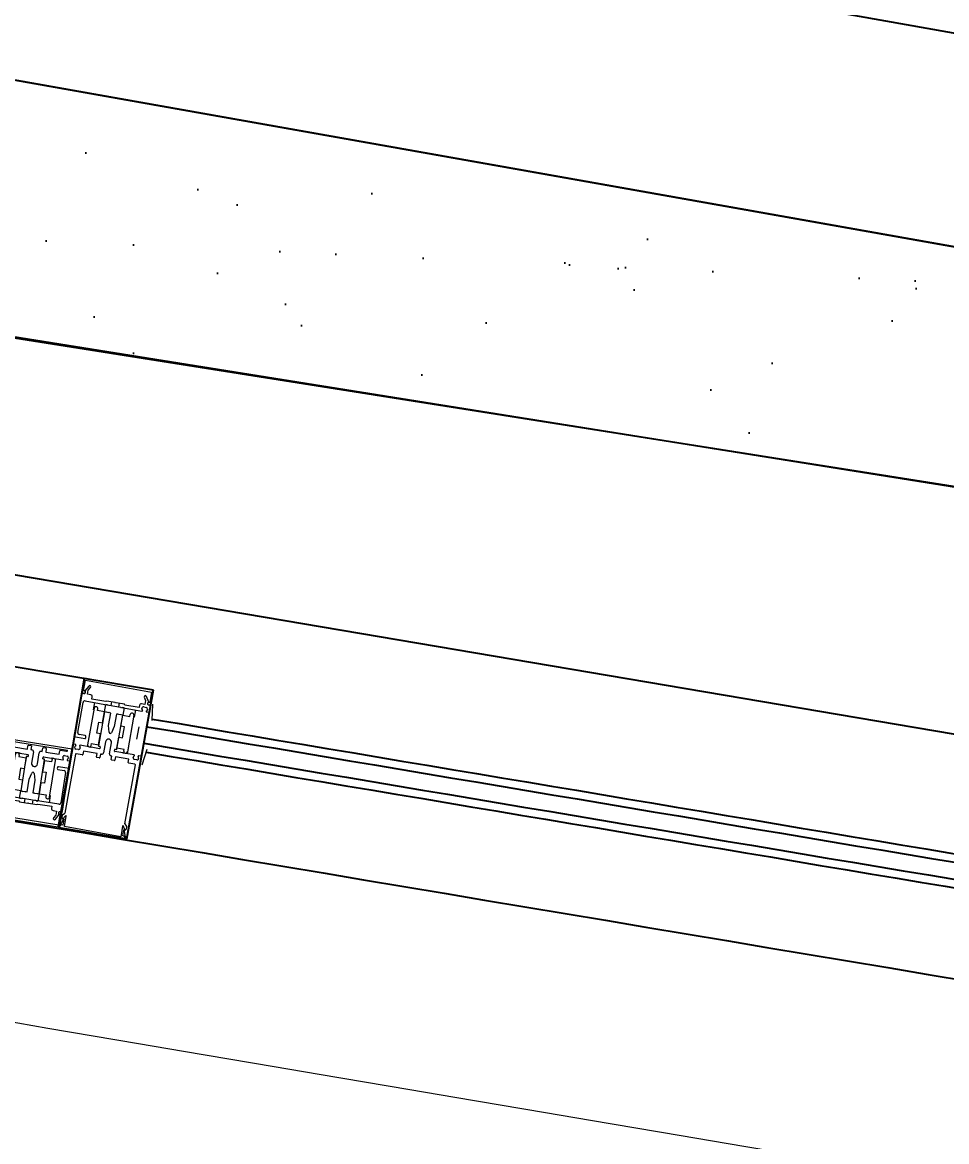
# Model space of a CAD drawing. Extents: x -678889171 to 586587, y -792238163 to 335485.
# Drawn here: x 41751 to 42411, y 24845 to 25643 of the extents above; entities that cross this region are included whole.
import ezdxf
from ezdxf import colors
from ezdxf.entities.mleader import LeaderData, LeaderLine
from ezdxf.math import Vec2, Vec3
from ezdxf.xclip import XClip

# ---------------------------------------------------------------- set-up
doc = ezdxf.new("R2010")
doc.units = 0
doc.header["$MEASUREMENT"] = 0
doc.header["$XCLIPFRAME"] = 2
doc.set_wipeout_variables(frame=1)
doc.layers.get('0').update_dxf_attribs({"color": 8})
for name, color, linetype in [('9TH-FURN$0$XR-A-TYP-8-9-10$0$I-CLNG', 252, 'Continuous'), ('9TH-FURN$0$XR-A-TYP-8-9-10$0$I-FURN-CHAR', 252, 'Continuous'), ('9TH-FURN$0$XR-A-TYP-8-9-10$0$I-FURN-FLOR', 252, 'Continuous'), ('9TH-FURN$0$XR-A-TYP-8-9-10$0$I-FURN-PATT', 252, 'Continuous'), ('9TH-FURN$0$XR-A-TYP-8-9-10$0$I-WIPEOUT', 252, 'Continuous'), ('E-TEXT', 3, 'Continuous'), ('XR-A-9TH-FLOOR$0$A-SITE-PATT', 252, 'Continuous'), ('XR-A-TYP 00(OUTER)$0$A-GLAZ', 252, 'Continuous'), ('XR-A-TYP 00(OUTER)$0$A-SITE-PATT', 252, 'Continuous'), ('XR-A-TYP-4TH TO 10TH (OUTER)$0$A-DIM-IN', 252, 'Continuous')]:
    doc.layers.add(name, color=color, linetype=linetype)
doc.layers.add('XR-A-TYP 00(OUTER)$0$Main entrance$0$A-ELEV-GLAZ', color=252, linetype='Continuous', lineweight=20)
doc.layers.add('XR-A-TYP 01(OUTER)$0$xref units$0$A-ELEV-P1', color=252, linetype='Continuous', lineweight=9)
doc.styles.get("Standard").update_dxf_attribs({"font": 'arial.ttf'})

# ---------------------------------------------------------------- blocks, each defined once
blk = doc.blocks.new('9TH-FURN$0$XR-A-TYP-8-9-10$0$A$C15021E1F')
blk.add_wipeout([(3049.9999999999654, -829.8226470546633), (3049.9999999999927, -836.7715206974208), (3054.337909132195, -845.8373228140626), (3063.4854958250125, -850.0000000000236), (3286.196969721732, -850.0000000000255), (3295.8334996325448, -846.1566994895584), (3299.999999999989, -836.6554394560826), (3299.999999999989, -21.24705348592397), (3293.568744011036, -6.43125598901679), (3279.624184998316, 0), (-5.4569682106375694e-12, 0), (-1.0913936421275139e-11, -1979.6241849982744), (6.4312559890040575, -1993.5687440109941), (21.247053485916695, -2000), (836.6554394560699, -2000), (846.1566994895802, -1995.833499632512), (850.0000000000182, -1986.1969697216791), (850.0000000000273, -850.1972892304293), (984.7024581878868, -870.246148336686), (1120.4882698239908, -880.6827355010246), (1256.6723861195223, -881.4543974210865), (1392.5677488111833, -872.5572410092554), (1527.4887564175187, -854.0361530335103), (1548.8751370681803, -850.1972892304238), (1662.0587865073176, -867.3189919767574), (1797.7191738494876, -879.3088804872004), (1933.8789203679353, -882.1411142967936), (2069.920548254233, -875.8028493633592), (2205.227115362186, -860.3228294091932), (2266.7901335602037, -850.1972892304238), (2339.7367208773685, -861.5120653460435), (2475.159571056696, -875.9794675173925), (2611.215912862075, -882.0889626535336), (2642.4111956306388, -882.3088491200888), (2747.3904116686554, -879.8174100883043), (2883.167285313515, -869.1734136815157), (3018.032257701083, -850.1972892304238), (3035.387179292089, -845.6314045107447)]).dxf.layer = '9TH-FURN$0$XR-A-TYP-8-9-10$0$I-WIPEOUT'
blk.add_line((0, -849.9999999999127), (-1.455191522836685e-11, -1979.624184998274))
for points in [[(-1.455191522836685e-11, -1979.624184998274), (0, 0)], [(149.9999999999854, -849.9999999999127), (149.9999999999709, -1849.999999999969), (499.9999999999927, -1849.999999999969)]]:
    blk.add_lwpolyline(points)
blk = doc.blocks.new('XR-A-TYP 00(OUTER)$0$conc w')
at = {"layer": 'XR-A-TYP 00(OUTER)$0$Main entrance$0$A-ELEV-GLAZ'}
for p, q in [((83869.5981188296, 6992.485094412375), (83819.59758036448, 6992.485094412259)), ((83819.59758036448, 6992.485094412259), (83819.59758036447, 6983.086993370758)), ((83819.59758126085, 6992.479906872584), (83819.59758126084, 6983.081805831142)), ((83869.5981188296, 6983.086993370816), (83869.5981188296, 6992.485094412375)), ((83820.65592507632, 6983.510331255588), (83820.65592507637, 6991.215080757916)), ((83820.65592507637, 6991.215080757916), (83868.5397741178, 6991.215080757946)), ((83821.29093190342, 6983.510331255529), (83820.65592507632, 6983.510331255588)), ((83823.64979119797, 6987.532041160681), (83821.41793326887, 6983.666349832114)), ((83823.83095921198, 6984.459130287578), (83825.11627664822, 6986.685365391168)), ((83823.83095921198, 6981.605310774146), (83823.83095921198, 6984.459130287578)), ((83864.07942254574, 6986.685365391226), (83865.36473998213, 6984.459130287636)), ((83865.36473998213, 6984.459130287636), (83865.36473998213, 6981.605310774146)), ((83867.7777659252, 6983.666349832201), (83865.54590799611, 6987.532041160739)), ((83868.53977411776, 6983.510331255588), (83867.90476729059, 6983.510331255646)), ((83868.5397741178, 6991.215080757946), (83868.53977411776, 6983.510331255588)), ((83819.59758036447, 6980.970303947077), (83819.59758036447, 6977.033261618868)), ((83819.59811820231, 6980.970303947077), (83819.59811820237, 6950.151305937354)), ((83821.07926296112, 6981.605310774175), (83820.23258719167, 6981.605310774117)), ((83821.07980079897, 6981.605310774146), (83820.23312502951, 6981.605310774088)), ((83820.86759401871, 6981.81697971659), (83821.29093190347, 6981.816979716532)), ((83822.9848212804, 6976.609923734184), (83839.83529884189, 6976.609923734155)), ((83826.24398515509, 6981.605310774117), (83823.83095921198, 6981.605310774146)), ((83827.51399880931, 6978.726613157894), (83827.51399880926, 6980.335297120037)), ((83837.7186094181, 6978.726613157836), (83827.51399880931, 6978.726613157894)), ((83829.74952713474, 6976.604736194568), (83829.74952713476, 6971.313012635161)), ((83838.24778177403, 6979.255785513844), (83837.7186094181, 6978.726613157836)), ((83837.97261214894, 6971.318200174806), (83837.97261214894, 6976.609923734126)), ((83839.29554303878, 6976.609923734155), (83837.97261214894, 6976.609923734126)), ((83844.28034663168, 6979.255785513902), (83838.24778177403, 6979.255785513844)), ((83839.83529884189, 6976.609923734155), (83840.15280225535, 6976.292420320562)), ((83840.15280225535, 6976.292420320562), (83840.47030566895, 6976.609923734155)), ((83840.47030566895, 6976.609923734155), (83848.72539442156, 6976.609923734155)), ((83841.78265311164, 6976.609923734213), (83841.78265311162, 6979.255785513873)), ((83844.5978500452, 6978.938282100338), (83844.28034663168, 6979.255785513902)), ((83844.91535345875, 6979.255785513873), (83844.5978500452, 6978.938282100338)), ((83850.94791831647, 6979.255785513844), (83844.91535345875, 6979.255785513873)), ((83847.41304697879, 6976.609923734155), (83847.41304697876, 6979.255785513873)), ((83848.72539442156, 6976.609923734155), (83849.04289783501, 6976.292420320533)), ((83849.04289783501, 6976.292420320533), (83849.36040124873, 6976.609923734184)), ((83849.36040124873, 6976.609923734184), (83864.13706011634, 6976.609923734184)), ((83851.22308794157, 6976.609923734155), (83849.90015705167, 6976.609923734155)), ((83851.4770906724, 6978.726613157894), (83850.94791831647, 6979.255785513844)), ((83851.22308794157, 6976.609923734155), (83851.22308794159, 6971.318200174777)), ((83861.68170038475, 6978.726613157865), (83851.4770906724, 6978.726613157894)), ((83859.44617205946, 6976.604736194626), (83859.44617205947, 6971.313012635219)), ((83861.6817003847, 6980.335297120037), (83861.68170038475, 6978.726613157865)), ((83865.36473998213, 6981.605310774146), (83862.95171403914, 6981.605310774175)), ((83863.79838980852, 6978.504183183744), (83863.79838980855, 6978.726613157865)), ((83864.85673452048, 6979.784957869764), (83866.71942121332, 6979.784957869822)), ((83867.43909561746, 6976.609923734184), (83869.17478094486, 6976.609923734126)), ((83867.7777659252, 6978.726613157865), (83867.77776592517, 6978.504183183832)), ((83867.90476729063, 6981.816979716648), (83868.32810517533, 6981.816979716619)), ((83868.96311200252, 6981.605310774205), (83868.11643623299, 6981.605310774117)), ((83869.5981188296, 6977.033261618984), (83869.5981188296, 6980.970303947135)), ((83872.49631236485, 6971.31301263519), (83870.8762949475, 6982.743135523488)), ((83821.71480762615, 6953.538009015349), (83821.7148076261, 6975.339910079871)), ((83830.18102748322, 6972.641131064738), (83830.18102748325, 6946.182513267879)), ((83832.82688926285, 6971.318200174777), (83832.82688926281, 6972.641131064709)), ((83837.97261214894, 6971.318200174806), (83832.82688926285, 6971.318200174777)), ((83838.81928791845, 6971.318200174806), (83837.97261214894, 6971.318200174806)), ((83837.97261214894, 6971.318200174806), (83837.97261214897, 6946.679935282446)), ((83839.2955430388, 6971.318200174777), (83837.97261214894, 6971.318200174806)), ((83837.97261214892, 6963.38061483574), (83837.97261214894, 6971.318200174806)), ((83839.136791332, 6971.635703588341), (83838.81928791845, 6971.318200174806)), ((83839.45429474434, 6971.318200174836), (83839.136791332, 6971.635703588341)), ((83840.99947802369, 6971.318200174836), (83839.45429474434, 6971.318200174836)), ((83841.31698143846, 6971.63570358837), (83840.99947802369, 6971.318200174836)), ((83841.63448485202, 6971.318200174806), (83841.31698143846, 6971.63570358837)), ((83842.48116062155, 6971.318200174836), (83841.63448485202, 6971.318200174806)), ((83842.48116062154, 6962.216435652663), (83842.48116062155, 6971.318200174836)), ((83847.56121523849, 6971.318200174806), (83846.71453946891, 6971.318200174777)), ((83846.71453946891, 6971.318200174777), (83846.7145394689, 6962.216435652692)), ((83847.87871865198, 6971.63570358837), (83847.56121523849, 6971.318200174806)), ((83848.19622206694, 6971.318200174806), (83847.87871865198, 6971.63570358837)), ((83849.74140534611, 6971.318200174748), (83848.19622206694, 6971.318200174806)), ((83850.05890875848, 6971.635703588399), (83849.74140534611, 6971.318200174748)), ((83851.22308794159, 6971.318200174777), (83849.90015705167, 6971.318200174777)), ((83850.37641217206, 6971.318200174836), (83850.05890875848, 6971.635703588399)), ((83851.22308794159, 6971.318200174777), (83850.37641217206, 6971.318200174836)), ((83851.22308794159, 6971.318200174777), (83856.36880993129, 6971.318200174806)), ((83851.22308794156, 6963.38061483574), (83851.22308794159, 6971.318200174777)), ((83851.22308794162, 6946.679935282416), (83851.22308794159, 6971.318200174777)), ((83856.36880993129, 6971.318200174806), (83856.36880993129, 6972.641131064738)), ((83859.01467171087, 6972.641131064767), (83859.01467171086, 6946.182513267908)), ((83835.32675036925, 6955.44302949679), (83835.32675036922, 6963.380614835769)), ((83835.32675036922, 6963.380614835769), (83837.97261214892, 6963.38061483574)), ((83843.71821704316, 6957.599678235303), (83842.48116062154, 6962.216435652663)), ((83846.7145394689, 6962.216435652692), (83845.47748304748, 6957.599678235303)), ((83853.86894972126, 6963.380614835769), (83851.22308794156, 6963.38061483574)), ((83853.8689497213, 6955.443029496819), (83853.86894972126, 6963.380614835769)), ((83864.13706011637, 6956.156493477029), (83864.13706011635, 6965.313012635248)), ((83827.42986907027, 6952.267995361151), (83822.98482128032, 6952.267995361151)), ((83828.0648758973, 6950.786312764423), (83828.0648758973, 6951.632988534024)), ((83837.97261214895, 6955.443029496819), (83835.32675036925, 6955.44302949679)), ((83837.97261214894, 6947.505444157723), (83837.97261214895, 6955.443029496819)), ((83851.2230879416, 6955.443029496819), (83853.8689497213, 6955.443029496819)), ((83851.22308794159, 6947.505444157665), (83851.2230879416, 6955.443029496819)), ((83819.5975803645, 6944.436244493292), (83819.59776471282, 6936.434529983479)), ((83819.59758126088, 6944.431056953617), (83819.59760680437, 6936.215080757916, 2.233411204561898e-07)), ((83819.59811820237, 6950.151305937354), (83827.42986907027, 6950.151305937383)), ((83821.75660357681, 6944.859582378092), (83820.02091824924, 6944.859582378063)), ((83832.50938584932, 6944.859582378063), (83825.05863907782, 6944.859582378063)), ((83832.82688926284, 6944.5420789645), (83832.50938584932, 6944.859582378063)), ((83832.82688926285, 6947.505444157665), (83837.97261214894, 6947.505444157723)), ((83832.82688926284, 6946.18251326785), (83832.82688926285, 6947.505444157665)), ((83833.14439267649, 6944.859582378063), (83832.82688926284, 6944.5420789645)), ((83839.03095686084, 6944.859582378034), (83833.14439267649, 6944.859582378063)), ((83838.18428109128, 6946.46826634006), (83839.03095686079, 6946.46826634006)), ((83839.24262580328, 6946.256597397674), (83839.2426258033, 6945.07125132042)), ((83842.48116062155, 6950.574643822067), (83842.48116062155, 6942.510057117644)), ((83846.71453946891, 6942.510057117674), (83846.71453946891, 6950.574643822125)), ((83849.95307428738, 6945.07125132042), (83849.95307428736, 6946.256597397733)), ((83850.1647432297, 6946.468266340031), (83851.0114189991, 6946.468266340118)), ((83856.05130651763, 6944.859582378063), (83850.16474322975, 6944.859582378092)), ((83856.36880993127, 6947.505444157665), (83851.22308794159, 6947.505444157665)), ((83856.36880993127, 6944.54207896447), (83856.05130651763, 6944.859582378063)), ((83856.36880993127, 6946.18251326785), (83856.36880993127, 6947.505444157665)), ((83856.68631334486, 6944.859582378063), (83856.36880993127, 6944.54207896447)), ((83864.13706011638, 6944.859582378122), (83856.68631334486, 6944.859582378063)), ((83859.44617205947, 6944.864769917534), (83859.44617205946, 6950.156493477058)), ((83869.1747809449, 6944.859582378063), (83867.43909561749, 6944.859582378063)), ((83869.59814438925, 6936.215080757947, 2.234821372859233e-07), (83869.59811882963, 6944.436244493263)), ((83872.49631236485, 6950.156493477058), (83870.8762949475, 6938.72637058876)), ((83819.59760680438, 6936.215080757916), (83869.59814438925, 6936.215080757946)), ((83821.41793326891, 6942.742892954237), (83821.41793326887, 6942.965322928387)), ((83824.33896467369, 6941.684548242338), (83822.47627798084, 6941.684548242309)), ((83822.89961586552, 6937.959174856631), (83822.89961791229, 6937.485094412267, 1.78962077203926e-08)), ((83866.29608537545, 6937.485094412367), (83822.89961791229, 6937.485094412267)), ((83827.7468346459, 6938.382512741315), (83823.32295375032, 6938.382512741286)), ((83825.39730938552, 6942.965322928358), (83825.39730938556, 6942.742892954295)), ((83837.97261214895, 6941.240043463331), (83828.17017253063, 6941.240043463418)), ((83828.17017253063, 6941.240043463418), (83828.17017253065, 6938.805850626057)), ((83837.97261214897, 6938.805850625999), (83837.97261214895, 6941.240043463331)), ((83840.08930157273, 6938.382512741344), (83838.39595003375, 6938.382512741344)), ((83841.21114696734, 6941.240043463389), (83840.51263945745, 6941.24004346336)), ((83840.51263945745, 6941.24004346336), (83840.51263945748, 6938.805850625999)), ((83848.68306063321, 6941.240043463447), (83847.98455312321, 6941.240043463389)), ((83848.68306063324, 6938.805850626057), (83848.68306063321, 6941.240043463447)), ((83850.79975005676, 6938.382512741344), (83849.10639851778, 6938.382512741373)), ((83861.02552666348, 6941.240043463447), (83851.2230879416, 6941.24004346336)), ((83851.2230879416, 6941.24004346336), (83851.22308794162, 6938.805850626028)), ((83861.02552666349, 6938.805850626057), (83861.02552666348, 6941.240043463447)), ((83865.87274544388, 6938.382512741344), (83861.44886454816, 6938.382512741373)), ((83863.7983898086, 6942.742892954295), (83863.79838980855, 6942.965322928329)), ((83866.71942121336, 6941.684548242367), (83864.85673452052, 6941.684548242396)), ((83866.29608537543, 6937.485094412368, 1.789620771658159e-08), (83866.29608332865, 6937.959174856631)), ((83867.77776592519, 6942.965322928416), (83867.77776592523, 6942.742892954295))]:
    blk.add_line(p, q, dxfattribs=at)
for centre, radius, start, end in [((83821.07926296112, 6982.663655486103), 1.058344711860467, 269.9999999983324, 71.33707511730746), ((83821.29093190348, 6982.663655486016), 0.8466757694881355, 269.9999999983324, 89.99999999833247), ((83824.38303392315, 6987.108703275881), 0.8466757694818403, 329.9999999999376, 149.9999999999376), ((83864.81266527093, 6987.10870327591), 0.8466757694923424, 29.99999999820142, 209.9999999982014), ((83868.11643623299, 6982.663655486045), 1.058344711875328, 108.6629248834825, 269.9999999916624), ((83867.90476729063, 6982.663655486132), 0.8466757695002622, 89.99999999833247, 269.9999999983324), ((83820.8675940187, 6983.086993370933), 1.27001365426252, 179.9999999983325, 269.9999999983324), ((83820.23258719164, 6980.970303947048), 0.6350068271251967, 89.99999999833247, 179.9999999983325), ((83820.23312502936, 6980.97030394699), 0.6350068271009434, 89.99999999833247, 179.9999999983325), ((83822.98482128042, 6975.339910079929), 1.27001365426252, 89.99999999833247, 179.9999999983325), ((83826.24398515493, 6980.335297120007), 1.270013654250393, 359.9999999983325, 89.99999999833247), ((83862.9517140391, 6980.33529711992), 1.27001365426252, 89.99999999833247, 179.9999999983325), ((83864.85673452048, 6978.726613157865), 1.058344711875328, 89.99999999833247, 179.9999999983325), ((83865.70341028986, 6978.504183183773), 1.905020481362623, 179.9999999983325, 225.1896880925246), ((83864.13706011632, 6976.927427147748), 0.3175034135565351, 269.9999999983324, 45.18968809488281), ((83866.71942121332, 6978.726613157865), 1.058344711875328, 359.9999999983325, 89.99999999833247), ((83867.43909561743, 6976.927427147748), 0.3175034135619089, 134.8103119051172, 269.9999999983324), ((83865.87274544385, 6978.504183183832), 1.905020481363463, 314.8103119086506, 359.9999999983325), ((83868.32810517531, 6983.086993370787), 1.270013654250393, 269.9999999983324, 359.9999999983325), ((83868.96311200249, 6980.970303947135), 0.6350068271130701, 359.9999999949974, 89.99999999833247), ((83869.17478094484, 6977.033261618926), 0.4233378847380044, 269.9999999983324, 1.667526652835144e-09), ((83831.50395837307, 6972.641131064709), 1.322930889839934, 359.9999999983325, 179.9999999983325), ((83857.69174082103, 6972.641131064738), 1.322930889839934, 359.9999999983325, 179.9999999983325), ((83822.98482128032, 6953.538009015378), 1.270013654238267, 179.9999999983325, 269.9999999983324), ((83827.42986907026, 6951.632988533966), 0.6350068271373235, 359.9999999983325, 89.99999999833247), ((83844.59785004523, 6950.574643822096), 2.116689423726402, 359.9999999983325, 179.9999999983325), ((83844.59785004522, 6957.835375187889), 0.9106630945981614, 195.0000000010821, 345.0000000007444), ((83820.0209182492, 6944.436244493292), 0.4233378847501311, 89.99999999833247, 179.9999999983325), ((83823.32295375032, 6942.965322928387), 1.905020481351337, 134.8103119086506, 179.9999999983325), ((83821.75660357678, 6944.542078964529), 0.3175034135533625, 314.8103119051172, 89.99999999833247), ((83825.05863907778, 6944.542078964441), 0.3175034135565351, 89.99999999833247, 225.1896880948828), ((83823.49228890418, 6942.965322928358), 1.905020481371396, 359.9999999983325, 45.18968809488281), ((83827.42986907024, 6950.786312764511), 0.6350068271130701, 269.9999999983324, 359.9999999983325), ((83831.50395837304, 6946.182513267791), 1.322930889839915, 179.9999999983325, 359.9999999983325), ((83838.18428109132, 6946.679935282387), 0.2116689423629388, 179.9999999949974, 269.9999999983324), ((83839.0309568608, 6946.256597397703), 0.2116689423629388, 359.9999999949974, 89.99999999833247), ((83839.03095686082, 6945.07125132042), 0.2116689423629388, 269.9999999916624, 359.9999999983325), ((83850.1647432297, 6946.256597397733), 0.2116689423750656, 89.99999999833247, 180.0000000016675), ((83850.16474322973, 6945.071251320391), 0.2116689423871923, 180.0000000016675, 269.9999999916624), ((83851.01141899926, 6946.679935282475), 0.2116689423750656, 269.9999999916624, 359.9999999983325), ((83857.69174082106, 6946.182513267879), 1.322930889839915, 179.9999999983325, 359.9999999983325), ((83865.70341028988, 6942.965322928358), 1.905020481351337, 134.8103119086506, 179.9999999983325), ((83864.13706011634, 6944.542078964558), 0.3175034135619089, 314.8103119051172, 89.99999999166236), ((83867.43909561746, 6944.5420789645), 0.3175034135565351, 89.99999999833247, 225.1896880948828), ((83865.87274544386, 6942.965322928387), 1.90502048134553, 359.9999999983325, 45.18968809252458), ((83869.17478094486, 6944.43624449335), 0.4233378847380044, 359.9999999983325, 89.99999999166236), ((83822.47627798084, 6942.742892954237), 1.058344711851074, 179.9999999983325, 269.9999999983324), ((83823.32295375035, 6937.959174856631), 0.4233378847622579, 89.99999999833247, 179.9999999983325), ((83824.33896467369, 6942.742892954266), 1.058344711875328, 269.9999999916624, 359.9999999983325), ((83827.74683464595, 6938.805850625969), 0.4233378847501311, 269.9999999983324, 359.9999999983325), ((83838.3959500338, 6938.805850626028), 0.4233378847501311, 179.9999999983325, 269.9999999983324), ((83840.08930157278, 6938.805850626028), 0.4233378847622579, 269.9999999983324, 359.9999999983325), ((83841.21114696733, 6942.510057117674), 1.270013654250393, 269.9999999916624, 359.9999999983325), ((83847.9845531232, 6942.510057117644), 1.270013654238267, 179.9999999983325, 269.9999999983324), ((83849.10639851782, 6938.805850626086), 0.4233378847258777, 179.9999999949974, 269.9999999916624), ((83850.7997500568, 6938.805850626086), 0.4233378847380044, 269.9999999983324, 1.667526652835144e-09), ((83861.4488645482, 6938.805850626057), 0.4233378847258777, 179.9999999949974, 269.9999999916624), ((83864.85673452052, 6942.742892954295), 1.058344711863201, 179.9999999983325, 269.9999999916624), ((83865.87274544389, 6937.95917485666), 0.4233378847501311, 1.667526652835144e-09, 89.99999999833247), ((83866.71942121336, 6942.742892954295), 1.058344711863201, 269.9999999983324, 359.9999999983325)]:
    blk.add_arc(centre, radius, start, end, dxfattribs=at)
blk = doc.blocks.new('XR-A-TYP 00(OUTER)$0$m')
at = {"layer": 'XR-A-TYP 00(OUTER)$0$Main entrance$0$A-ELEV-GLAZ'}
for p, q in [((12664.1697967871, 190975.6714624258, -1.611860910544041e-06), (12663.83466800847, 190966.2793384974, -1.611860910544041e-06)), ((12664.16998087482, 190975.6766466983, -1.611860910544041e-06), (12663.83485209619, 190966.2845227698, -1.611860910544048e-06)), ((12714.13871941908, 190973.8936674228, -1.611860910544041e-06), (12664.16998087482, 190975.6766466983, -1.611860910544041e-06)), ((12664.90761960065, 190966.6698516879, -1.611860910544048e-06), (12665.18236481561, 190974.3697010346, -1.611860910544041e-06)), ((12665.18236481561, 190974.3697010346, -1.611860910544041e-06), (12713.03576013281, 190972.6622012137, -1.611860910544048e-06)), ((12668.04299261251, 190970.5822449442, -1.611860910544041e-06), (12665.67470666027, 190966.7985984343, -1.611860910544041e-06)), ((12668.11446785723, 190967.5048281098, -1.611860910544048e-06), (12669.47835360853, 190969.6838139532, -1.611860910544048e-06)), ((12708.41671927379, 190968.2944192832, -1.611860910544034e-06), (12709.62183349302, 190966.0237666529, -1.611860910544041e-06)), ((12712.00505485394, 190965.1454438208, -1.611860910544048e-06), (12709.91246383366, 190969.0882628738, -1.611860910544041e-06)), ((12713.03576013281, 190972.6622012137, -1.611860910544048e-06), (12712.76101491785, 190964.962351867, -1.611860910544041e-06)), ((12713.80359064045, 190964.5015434942, -1.611860910544041e-06), (12714.13871941908, 190973.8936674228, -1.611860910544041e-06)), ((12663.75991013732, 190964.1691603638, -1.611860910544041e-06), (12662.66092927774, 190933.3697629769, -1.611860910544048e-06)), ((12663.75937264154, 190964.1691795427, -1.611860910544048e-06), (12663.61898085591, 190960.2346411403, -1.611860910544048e-06)), ((12665.26275673695, 190964.7509468926, -1.611860910544041e-06), (12664.41661944614, 190964.7811386744, -1.611860910544048e-06)), ((12665.26329423273, 190964.7509277137, -1.611860910544041e-06), (12664.41715694191, 190964.7811194955, -1.611860910544041e-06)), ((12665.54222256877, 190966.6472078515, -1.611860910544048e-06), (12664.90761960065, 190966.6698516879, -1.611860910544048e-06)), ((12665.05877035965, 190964.9700291608, -1.611860910544041e-06), (12665.48183900509, 190964.9549332698, -1.611860910544041e-06)), ((12668.0127029322, 190964.6528236015, -1.611860910544041e-06), (12668.11446785723, 190967.5048281098, -1.611860910544048e-06)), ((12670.42419421115, 190964.5667770232, -1.611860910544041e-06), (12668.0127029322, 190964.6528236015, -1.611860910544041e-06)), ((12671.59074808907, 190961.6446225616, -1.611860910544048e-06), (12671.64811247456, 190963.2522834142, -1.611860910544048e-06)), ((12681.78886865156, 190961.2807342957, -1.611860910544041e-06), (12671.59074808907, 190961.6446225616, -1.611860910544048e-06)), ((12682.336574322, 190961.790700239, -1.611860910544048e-06), (12681.78886865156, 190961.2807342957, -1.611860910544041e-06)), ((12688.36530251928, 190961.5755837932, -1.611860910544048e-06), (12682.336574322, 190961.790700239, -1.611860910544048e-06)), ((12685.77484819295, 190959.0204705158, -1.611861017803844e-06), (12685.86919751122, 190961.6646495497, -1.611861017803844e-06)), ((12688.6712820851, 190961.246960391, -1.611860910544048e-06), (12688.36530251928, 190961.5755837932, -1.611860910544048e-06)), ((12688.99990548734, 190961.5529399568, -1.611860910544041e-06), (12688.6712820851, 190961.246960391, -1.611860910544048e-06)), ((12695.02863368468, 190961.337823511, -1.611860910544048e-06), (12688.99990548734, 190961.5529399568, -1.611860910544041e-06)), ((12691.40166117707, 190958.8196951664, -1.61186101780385e-06), (12691.49601049534, 190961.4638742003, -1.61186101780385e-06)), ((12695.53859962781, 190960.7901178406, -1.611860910544041e-06), (12695.02863368468, 190961.337823511, -1.611860910544048e-06)), ((12705.73671929442, 190960.4262296067, -1.611860910544041e-06), (12695.53859962781, 190960.7901178406, -1.611860910544041e-06)), ((12705.7940836799, 190962.0338904595, -1.611860910544041e-06), (12705.73671929442, 190960.4262296067, -1.611860910544041e-06)), ((12709.520068568, 190963.1717621445, -1.611860910544041e-06), (12707.10857728915, 190963.2578087228, -1.611860910544041e-06)), ((12707.84413084631, 190960.1284616416, -1.611860910544048e-06), (12707.85206252158, 190960.3507501521, -1.611860910544041e-06)), ((12708.94747386253, 190961.3706820383, -1.611860910544048e-06), (12710.80897590234, 190961.3042601183, -1.611860910544041e-06)), ((12709.62183349302, 190966.0237666529, -1.611860910544041e-06), (12709.520068568, 190963.1717621445, -1.611860910544041e-06)), ((12712.06602838599, 190963.2927211217, -1.611860910544048e-06), (12712.48909703137, 190963.2776252308, -1.611860910544034e-06)), ((12712.76101491785, 190964.962351867, -1.611860910544041e-06), (12712.12641194968, 190964.9849957035, -1.611860910544048e-06)), ((12713.1161520541, 190963.0434470717, -1.611860910544034e-06), (12712.27001476323, 190963.0736388534, -1.611860910544041e-06)), ((12713.58771940017, 190958.4516618648, -1.611860910544041e-06), (12713.72811118581, 190962.3862002672, -1.611860910544041e-06)), ((12716.28009019772, 190952.6317036439, -1.611861017803844e-06), (12715.06869215286, 190964.1123255979, -1.611861017803837e-06)), ((12664.89703963233, 190936.6788326857, -1.611860910544048e-06), (12665.67447801511, 190958.466867925, -1.611860910544048e-06)), ((12666.98897162425, 190959.6907861886, -1.611860910544041e-06), (12683.82873242408, 190959.089911614, -1.611860910544041e-06)), ((12674.03907712314, 190955.4679066708, -1.61186101780385e-06), (12673.09558394009, 190929.0261163318, -1.611861017803837e-06)), ((12673.74919019918, 190959.4443779391, -1.61186101780385e-06), (12673.56049156258, 190954.1560198713, -1.611861017803844e-06)), ((12676.63608149783, 190954.0514678355, -1.61186101780385e-06), (12676.68325615694, 190955.3735573525, -1.611861017803857e-06)), ((12681.77853174754, 190953.8679754663, -1.611861017803837e-06), (12676.63608149783, 190954.0514678355, -1.61186101780385e-06)), ((12681.77853174754, 190953.8679754663, -1.611860910544034e-06), (12680.8999508955, 190929.2453803027, -1.611860910544048e-06)), ((12681.49548379261, 190945.9354383646, -1.61186101780385e-06), (12681.77853174754, 190953.8679754663, -1.611861017803837e-06)), ((12681.77853174754, 190953.8679754663, -1.611861017803837e-06), (12681.96723038415, 190959.1563335341, -1.61186101780385e-06)), ((12682.62466903841, 190953.8377836844, -1.611860910544048e-06), (12681.77853174754, 190953.8679754663, -1.611860910544034e-06)), ((12683.10062126452, 190953.8208008072, -1.61186101780385e-06), (12681.77853174754, 190953.8679754663, -1.611861017803837e-06)), ((12683.28931990112, 190959.109158875, -1.611861017803844e-06), (12681.96723038415, 190959.1563335341, -1.61186101780385e-06)), ((12682.95329244066, 190954.1437632503, -1.611860910544041e-06), (12682.62466903841, 190953.8377836844, -1.611860910544048e-06)), ((12683.25927200532, 190953.8151398482, -1.611860910544048e-06), (12682.95329244066, 190954.1437632503, -1.611860910544041e-06)), ((12684.80347256113, 190953.7600398463, -1.611860910544041e-06), (12683.25927200532, 190953.8151398482, -1.611860910544048e-06)), ((12683.82873242408, 190959.089911614, -1.611860910544041e-06), (12684.13471198985, 190958.7612882118, -1.611860910544041e-06)), ((12684.13471198985, 190958.7612882118, -1.611860910544041e-06), (12684.46333539216, 190959.0672677777, -1.611860910544041e-06)), ((12684.46333539216, 190959.0672677777, -1.611860910544041e-06), (12692.71317397793, 190958.7728979045, -1.611860910544048e-06)), ((12685.1320959646, 190954.066019412, -1.611860910544048e-06), (12684.80347256113, 190953.7600398463, -1.611860910544041e-06)), ((12685.43807553048, 190953.7373960098, -1.611860910544048e-06), (12685.1320959646, 190954.066019412, -1.611860910544048e-06)), ((12686.28421282135, 190953.7072042279, -1.611860910544041e-06), (12685.43807553048, 190953.7373960098, -1.611860910544048e-06)), ((12685.95965116636, 190944.6112283512, -1.611860910544048e-06), (12686.28421282135, 190953.7072042279, -1.611860910544041e-06)), ((12690.51489927545, 190953.5562453186, -1.611860910544041e-06), (12690.19033762047, 190944.460269442, -1.611860910544048e-06)), ((12691.36103656638, 190953.5260535368, -1.611860910544048e-06), (12690.51489927545, 190953.5562453186, -1.611860910544041e-06)), ((12691.68965996857, 190953.8320331027, -1.611860910544041e-06), (12691.36103656638, 190953.5260535368, -1.611860910544048e-06)), ((12691.99563953585, 190953.5034097004, -1.611860910544048e-06), (12691.68965996857, 190953.8320331027, -1.611860910544041e-06)), ((12693.53984009149, 190953.4483096984, -1.611860910544048e-06), (12691.99563953585, 190953.5034097004, -1.611860910544048e-06)), ((12692.71317397793, 190958.7728979045, -1.611860910544048e-06), (12693.01915354369, 190958.4442745022, -1.611860910544041e-06)), ((12693.01915354369, 190958.4442745022, -1.611860910544041e-06), (12693.34777694611, 190958.7502540681, -1.611860910544048e-06)), ((12693.34777694611, 190958.7502540681, -1.611860910544048e-06), (12708.11503798328, 190958.2233302123, -1.611860910544041e-06)), ((12693.86846349256, 190953.7542892644, -1.611860910544041e-06), (12693.53984009149, 190953.4483096984, -1.611860910544048e-06)), ((12695.02058034932, 190953.3954740802, -1.61186101780385e-06), (12693.6984908323, 190953.4426487394, -1.611861017803844e-06)), ((12694.17444305845, 190953.4256658621, -1.611860910544041e-06), (12693.86846349256, 190953.7542892644, -1.611860910544041e-06)), ((12695.20927898593, 190958.683832148, -1.611861017803844e-06), (12693.88718946891, 190958.7310068072, -1.61186101780385e-06)), ((12694.14199949728, 190928.7728789166, -1.611860910544055e-06), (12695.02058034932, 190953.3954740802, -1.611860910544048e-06)), ((12695.02058034932, 190953.3954740802, -1.611860910544048e-06), (12694.17444305845, 190953.4256658621, -1.611860910544041e-06)), ((12694.73753239438, 190945.4629369785, -1.61186101780385e-06), (12695.02058034932, 190953.3954740802, -1.61186101780385e-06)), ((12695.20927898593, 190958.683832148, -1.611861017803844e-06), (12695.02058034932, 190953.3954740802, -1.61186101780385e-06)), ((12695.02058034932, 190953.3954740802, -1.61186101780385e-06), (12700.16302970322, 190953.211981743, -1.61186101780385e-06)), ((12700.16302970322, 190953.211981743, -1.61186101780385e-06), (12700.21020436239, 190954.5340712601, -1.61186101780385e-06)), ((12702.85438339619, 190954.4397219418, -1.611861017803844e-06), (12701.9108902131, 190927.9979316027, -1.61186101780385e-06)), ((12703.42694830812, 190958.3854192943, -1.611861017803844e-06), (12703.23824967152, 190953.0970612265, -1.61186101780385e-06)), ((12711.41497341765, 190958.105582263, -1.611860910544048e-06), (12713.14955486383, 190958.0436891102, -1.611860910544041e-06)), ((12711.82890778858, 190960.2088487774, -1.611860910544041e-06), (12711.8209761133, 190959.9865602669, -1.611860910544034e-06)), ((12678.5682568038, 190938.0972505813, -1.61186101780385e-06), (12678.85130475867, 190946.0297876829, -1.611861017803844e-06)), ((12678.85130475867, 190946.0297876829, -1.611861017803844e-06), (12681.49548379261, 190945.9354383646, -1.61186101780385e-06)), ((12687.03129094756, 190939.9532947085, -1.611860910544041e-06), (12685.95965116636, 190944.6112283512, -1.611860910544048e-06)), ((12690.19033762047, 190944.460269442, -1.611860910544048e-06), (12688.78943807355, 190939.8905606876, -1.611860910544048e-06)), ((12697.3817114283, 190945.3685876602, -1.611861017803844e-06), (12694.73753239438, 190945.4629369785, -1.61186101780385e-06)), ((12697.09866347342, 190937.4360505587, -1.611861017803844e-06), (12697.3817114283, 190945.3685876602, -1.611861017803844e-06)), ((12707.38568499267, 190937.7829081643, -1.611861039254418e-06), (12707.71219915424, 190946.9336038536, -1.611861039254425e-06)), ((12681.21243583773, 190938.0029012631, -1.611861017803844e-06), (12678.5682568038, 190938.0972505813, -1.61186101780385e-06)), ((12680.92938788278, 190930.0703641613, -1.611861017803844e-06), (12681.21243583773, 190938.0029012631, -1.611861017803844e-06)), ((12694.17143648455, 190929.5978627752, -1.61186101780385e-06), (12694.4544844395, 190937.5303998769, -1.611861017803844e-06)), ((12694.4544844395, 190937.5303998769, -1.611861017803844e-06), (12697.09866347342, 190937.4360505587, -1.611861017803844e-06)), ((12662.66092927774, 190933.3697629769, -1.611860910544048e-06), (12670.48769921814, 190933.0904889948, -1.611860910544048e-06)), ((12670.56317867278, 190935.205832222, -1.611860910544041e-06), (12666.12095789574, 190935.3643390767, -1.611860910544048e-06)), ((12671.14494602255, 190933.7024481265, -1.611860910544041e-06), (12671.17513780442, 190934.5485854174, -1.611860910544034e-06)), ((12675.73976297391, 190928.9317670135, -1.611861017803844e-06), (12675.78693763306, 190930.2538565304, -1.611861017803837e-06)), ((12675.78693763306, 190930.2538565304, -1.611861017803837e-06), (12680.92938788278, 190930.0703641613, -1.611861017803844e-06)), ((12681.10393727268, 190929.0262980345, -1.611860910544048e-06), (12681.95007456355, 190928.9961062527, -1.611860910544041e-06)), ((12682.15406094091, 190928.7770239845, -1.611860910544041e-06), (12682.11179244633, 190927.5924317773, -1.611860910544048e-06)), ((12685.54451416583, 190932.9768406021, -1.611860910544041e-06), (12685.25693744363, 190924.9173829069, -1.611860910544048e-06)), ((12689.48762389773, 190924.7664239976, -1.611860910544041e-06), (12689.77520061994, 190932.8258816929, -1.611860910544048e-06)), ((12692.81542917549, 190927.2105057368, -1.611860910544041e-06), (12692.85769767007, 190928.395097944, -1.611860910544048e-06)), ((12693.07677993821, 190928.5990843212, -1.611860910544034e-06), (12693.92291722896, 190928.5688925394, -1.611860910544041e-06)), ((12699.31388583846, 190929.4143704379, -1.611861017803837e-06), (12694.17143648455, 190929.5978627752, -1.61186101780385e-06)), ((12699.2667111793, 190928.092280921, -1.611861017803844e-06), (12699.31388583846, 190929.4143704379, -1.611861017803837e-06)), ((12702.29512645549, 190926.6656393682, -1.611861017803844e-06), (12702.48382509211, 190931.9539974362, -1.61186101780385e-06)), ((12715.5256656183, 190931.4886398535, -1.611861017803837e-06), (12713.49908946329, 190920.1235549545, -1.611861017803844e-06)), ((12662.45641316667, 190927.6531711703, -1.611860910544041e-06), (12660.34218518381, 190868.39587959)), ((12662.45659725439, 190927.6583554427, -1.611860910544048e-06), (12660.34236927153, 190868.4010638625)), ((12664.62934323708, 190928.0044350444, -1.611860910544041e-06), (12662.89476179073, 190928.0663281972, -1.611860910544041e-06)), ((12665.52556555747, 190921.0676572185, -1.611860910544041e-06), (12664.00313442927, 190878.3957195522)), ((12664.21540886598, 190925.9011685299, -1.611860910544041e-06), (12664.2233405412, 190926.1234570405, -1.611860910544041e-06)), ((12667.09684279209, 190924.7393352689, -1.611860910544041e-06), (12665.23534075228, 190924.805757189, -1.611860910544041e-06)), ((12670.38479743851, 190921.3178779127, -1.611860910544048e-06), (12665.96373009386, 190921.4756299729, -1.611860910544041e-06)), ((12675.37528683073, 190927.6209994148, -1.611860910544041e-06), (12667.92927867134, 190927.8866870951, -1.611860910544041e-06)), ((12668.20018580819, 190925.9815556657, -1.611860910544041e-06), (12668.19225413298, 190925.7592671553, -1.611860910544041e-06)), ((12670.90976334766, 190924.1584953784, -1.611860910544034e-06), (12670.82296197485, 190921.7258506672, -1.611860910544041e-06)), ((12680.70596869705, 190923.8089482089, -1.611860910544041e-06), (12670.90976334766, 190924.1584953784, -1.611860910544034e-06)), ((12675.68126639655, 190927.2923760125, -1.611860910544048e-06), (12675.37528683073, 190927.6209994148, -1.611860910544041e-06)), ((12676.00988979892, 190927.5983555784, -1.611860910544034e-06), (12675.68126639655, 190927.2923760125, -1.611860910544048e-06)), ((12681.89271017807, 190927.3884454001, -1.611860910544048e-06), (12676.00988979892, 190927.5983555784, -1.611860910544034e-06)), ((12680.61916732423, 190921.3763034977, -1.611860910544048e-06), (12680.70596869705, 190923.8089482089, -1.611860910544041e-06)), ((12682.71941466044, 190920.8777553977, -1.611860910544041e-06), (12681.02714007876, 190920.9381389614, -1.611860910544048e-06)), ((12683.24438056959, 190923.7183728633, -1.611860910544041e-06), (12683.15757919678, 190921.2857281521, -1.611860910544048e-06)), ((12683.9424438346, 190923.6934646434, -1.611860910544041e-06), (12683.24438056959, 190923.7183728633, -1.611860910544041e-06)), ((12691.40960542639, 190923.4270221685, -1.611860910544041e-06), (12690.71154216126, 190923.4519303885, -1.611860910544048e-06)), ((12691.32280405357, 190920.9943774572, -1.611860910544048e-06), (12691.40960542639, 190923.4270221685, -1.611860910544041e-06)), ((12693.42305138953, 190920.4958293572, -1.611860910544041e-06), (12691.73077680786, 190920.5562129209, -1.611860910544041e-06)), ((12698.902235036, 190926.7815133223, -1.611860910544041e-06), (12693.01941555272, 190926.9914234687, -1.611860910544048e-06)), ((12693.94801729882, 190923.3364468229, -1.611860910544041e-06), (12693.861215926, 190920.9038021116, -1.611860910544041e-06)), ((12703.74422175233, 190922.9868996855, -1.611860910544048e-06), (12693.94801729882, 190923.3364468229, -1.611860910544041e-06)), ((12699.20821460194, 190926.45288992, -1.611860910544048e-06), (12698.902235036, 190926.7815133223, -1.611860910544041e-06)), ((12699.53683800424, 190926.7588694859, -1.611860910544041e-06), (12699.20821460194, 190926.45288992, -1.611860910544048e-06)), ((12706.98284616364, 190926.4931818056, -1.611860910544048e-06), (12699.53683800424, 190926.7588694859, -1.611860910544041e-06)), ((12703.6574203795, 190920.5542549742, -1.611860910544048e-06), (12703.74422175233, 190922.9868996855, -1.611860910544048e-06)), ((12706.56891179266, 190924.3899152912, -1.611860910544034e-06), (12706.57684346788, 190924.6122038016, -1.611860910544041e-06)), ((12709.45034571877, 190923.2280820301, -1.611860910544041e-06), (12707.58884367895, 190923.2945039502, -1.611860910544048e-06)), ((12712.01736304419, 190926.3135407035, -1.611860910544041e-06), (12710.28278159802, 190926.3754338563, -1.611860910544048e-06)), ((12710.3111078158, 190866.618084587), (12712.42533579866, 190925.8753761671, -1.611860910544048e-06)), ((12710.55368873487, 190924.470302427, -1.611860910544041e-06), (12710.54575705965, 190924.2480139164, -1.611860910544041e-06)), ((12708.48646047868, 190919.9583383777, -1.611860910544034e-06), (12704.06539313393, 190920.116090438, -1.611860910544048e-06)), ((12707.37200210502, 190876.8482361751), (12708.8944332332, 190919.5201738414, -1.611860910544041e-06)), ((12661.87300916135, 190869.3349936078), (12663.85443990365, 190874.2284933948)), ((12662.3751900488, 190874.9166867759), (12662.44765032525, 190876.9474162738)), ((12662.44765032525, 190876.9474162738), (12664.00313442927, 190878.3957195523)), ((12663.85443990365, 190874.2284933948), (12662.98714918063, 190874.2594399712)), ((12708.09059830242, 190872.6500634413), (12707.2233075794, 190872.6810100178)), ((12707.2233075794, 190872.6810100178), (12708.85092460091, 190867.658732568)), ((12707.37200210502, 190876.8482361752), (12708.82030538347, 190875.2927520712)), ((12708.82030538347, 190875.2927520712), (12708.74784510702, 190873.2620225732)), ((12660.69635588805, 190868.2394177747), (12661.87300916135, 190869.3349936078)), ((12708.85092460091, 190867.658732568), (12709.94650043391, 190866.4820792946))]:
    blk.add_line(p, q, dxfattribs=at)
at = {"layer": 'XR-A-TYP 00(OUTER)$0$Main entrance$0$A-ELEV-GLAZ', "elevation": -1.611860910544048e-06}
blk.add_lwpolyline([(12709.63305372821, 190865.9867519006, 0.6681786379192535), (12709.79469981603, 190866.3407385171), (12708.10131264491, 190868.1594438019), (12707.06329113553, 190868.1964823763), (12707.2233075794, 190872.6810100178), (12707.90021741201, 190872.6568565922), (12706.58790751385, 190875.1294852233, 0.7673269879789419), (12705.99260420522, 190874.9925251984), (12705.72158655287, 190867.3971423473), (12664.97574447878, 190868.8510312006), (12665.24676213112, 190876.4464140517, 0.7673269879789422), (12664.66273433036, 190876.6254548451), (12663.17753007093, 190874.2526468203), (12663.85443990365, 190874.2284933948), (12663.69442345979, 190869.7439657534), (12662.65640195041, 190869.7810043277), (12660.83769666551, 190868.0876171566, 0.6681786379192988), (12660.97370195776, 190867.7230097749)], format="xyb", close=True, dxfattribs=at)
at = {"layer": 'XR-A-TYP 00(OUTER)$0$Main entrance$0$A-ELEV-GLAZ'}
for centre, radius, start, end in [((12668.76067311058, 190970.1330294487, -1.611860910544041e-06), 0.8466757694818402, 327.9564450071113, 147.9564450071113), ((12709.16459155372, 190968.6913410784, -1.611860910544041e-06), 0.8466757694923422, 27.95644500665222, 207.9564450066522), ((12664.39397560972, 190964.1465357063, -1.611860910544048e-06), 0.6350068271251965, 87.95644500645382, 177.9564450068704), ((12664.39451310538, 190964.1465165273, -1.611860910544048e-06), 0.6350068271009431, 87.95644500645382, 177.9564450068704), ((12665.10405803243, 190966.2392350971, -1.611860910544041e-06), 1.27001365426252, 177.9564450068704, 267.9564450064538), ((12665.30049646428, 190965.8086185062, -1.611860910544048e-06), 1.058344711860467, 267.9564450064538, 69.29352012457247), ((12665.51203078697, 190965.8010705606, -1.611860910544048e-06), 0.8466757694881354, 267.9564450064538, 87.95644500645382), ((12670.3789065382, 190963.297571087, -1.611860910544048e-06), 1.270013654250393, 357.9564450068705, 87.95644500645382), ((12707.06328961632, 190961.9886027866, -1.611860910544041e-06), 1.27001365426252, 87.95644500645382, 177.9564450068704), ((12708.90973413521, 190960.3130104248, -1.611860910544048e-06), 1.058344711875328, 87.95644500645382, 177.9564450068704), ((12710.77123617502, 190960.2465885047, -1.611860910544034e-06), 1.058344711875328, 357.9564450068705, 87.95644500645382), ((12712.30775449055, 190964.1313104671, -1.611860910544048e-06), 1.058344711875328, 106.6193698913677, 267.956444999788), ((12712.09622016786, 190964.1388584126, -1.611860910544048e-06), 0.8466757695002621, 87.95644500645382, 267.9564450064538), ((12712.53438470414, 190964.546831167, -1.611860910544034e-06), 1.270013654250393, 267.9564450064538, 357.9564450068705), ((12713.09350821769, 190962.4088441036, -1.611860910544048e-06), 0.6350068271130699, 357.9564450035375, 87.95644500645382), ((12666.94368395147, 190958.4215802523, -1.611860910544034e-06), 1.27001365426252, 87.95644500645382, 177.9564450068704), ((12675.36116664009, 190955.4207320117, -1.61186101780385e-06), 1.322930889839934, 357.9564450068705, 177.9564450068704), ((12701.53229387922, 190954.4868966009, -1.61186101780385e-06), 1.322930889839934, 357.9564450068705, 177.9564450068704), ((12709.74793975067, 190960.0605301324, -1.611860910544034e-06), 1.905020481362623, 177.9564450068704, 223.1461331001009), ((12708.12635990146, 190958.5406316964, -1.611860910544034e-06), 0.3175034135565349, 267.9564450064538, 43.1461331024579), ((12711.42629533583, 190958.4228837471, -1.611860910544041e-06), 0.3175034135619088, 132.7667569133261, 267.9564450064538), ((12709.91716720893, 190960.0544917761, -1.611860910544048e-06), 1.905020481363463, 312.7667569156825, 357.9564450068705), ((12713.16465075473, 190958.4667577557, -1.611860910544048e-06), 0.4233378847380043, 267.9564450064538, 357.9564450102182), ((12666.16624556851, 190936.633545013, -1.611860910544048e-06), 1.270013654238267, 177.9564450068704, 267.9564450064538), ((12687.91876927558, 190940.1574747494, -1.611860910544048e-06), 0.9106630945981612, 192.9564450082594, 342.9564450089258), ((12670.51034305449, 190933.725091963, -1.611860910544041e-06), 0.6350068271130699, 267.9564450064538, 357.9564450068705), ((12670.54053483636, 190934.5712292538, -1.611860910544048e-06), 0.6350068271373233, 357.9564450068705, 87.95644500645382), ((12674.417673457, 190928.9789416726, -1.61186101780385e-06), 1.322930889839915, 177.9564450068704, 357.9564450068705), ((12681.11148521819, 190929.2378323571, -1.611860910544048e-06), 0.2116689423629388, 177.9564450035375, 267.9564450064538), ((12681.94252661809, 190928.78457193, -1.611860910544034e-06), 0.2116689423629388, 357.9564450035375, 87.95644500645382), ((12687.65985739289, 190932.9013611475, -1.611860910544041e-06), 2.116689423726402, 357.9564450068705, 177.9564450068704), ((12693.06923199275, 190928.3875499985, -1.611860910544041e-06), 0.2116689423750655, 87.95644500645382, 177.9564450102183), ((12693.93046517459, 190928.7804268621, -1.611860910544048e-06), 0.2116689423750655, 267.956444999788, 357.9564450068705), ((12662.87966589977, 190927.6432595518, -1.611860910544041e-06), 0.4233378847501311, 87.95644500645382, 177.9564450068704), ((12665.27308047959, 190925.8634288026, -1.611860910544041e-06), 1.058344711851074, 177.9564450068704, 267.9564450064538), ((12666.1271494457, 190926.0555255313, -1.611860910544048e-06), 1.905020481351336, 132.7667569156825, 177.9564450068704), ((12664.61802131884, 190927.6871335604, -1.611860910544048e-06), 0.3175034135533624, 312.7667569133261, 87.95644500645382), ((12665.94863420296, 190921.0525613275, -1.611860910544041e-06), 0.4233378847622578, 87.95644500645382, 177.9564450068704), ((12667.13458251941, 190925.7970068826, -1.611860910544041e-06), 1.058344711875328, 267.956444999788, 357.9564450068705), ((12667.9179567531, 190927.569385611, -1.611860910544041e-06), 0.3175034135565349, 87.95644500645382, 223.1461331024579), ((12666.29637690383, 190926.0494871749, -1.611860910544041e-06), 1.905020481371396, 357.9564450068705, 43.1461331024579), ((12670.39989332947, 190921.740946558, -1.611860910544048e-06), 0.4233378847501311, 267.9564450064538, 357.9564450068705), ((12681.04223596971, 190921.3612076068, -1.611860910544041e-06), 0.4233378847501311, 177.9564450068704, 267.9564450064538), ((12681.90025812352, 190927.5999797228, -1.611860910544041e-06), 0.2116689423629388, 267.956444999788, 357.9564450068705), ((12682.7345105514, 190921.3008240431, -1.611860910544041e-06), 0.4233378847622578, 267.9564450064538, 357.9564450068705), ((12683.98773150738, 190924.9626705797, -1.611860910544041e-06), 1.270013654250393, 267.956444999788, 357.9564450068705), ((12690.75682983404, 190924.7211363247, -1.611860910544041e-06), 1.270013654238267, 177.9564450068704, 267.9564450064538), ((12691.74587269882, 190920.9792815663, -1.611860910544041e-06), 0.4233378847258776, 177.9564450035375, 267.956444999788), ((12693.02696349817, 190927.2029577913, -1.611860910544041e-06), 0.2116689423871922, 177.9564450102183, 267.956444999788), ((12693.43814728051, 190920.9188980026, -1.611860910544041e-06), 0.4233378847380043, 267.9564450064538, 357.9564450102182), ((12700.58880069619, 190928.0451062619, -1.61186101780385e-06), 1.322930889839915, 177.9564450068704, 357.9564450068705), ((12704.08048902488, 190920.5391590833, -1.611860910544041e-06), 0.4233378847258776, 177.9564450035375, 267.956444999788), ((12707.62658340627, 190924.3521755638, -1.611860910544041e-06), 1.058344711863201, 177.9564450068704, 267.956444999788), ((12708.48065237225, 190924.5442722925, -1.611860910544048e-06), 1.905020481351336, 132.7667569156825, 177.9564450068704), ((12706.9715242454, 190926.1758803216, -1.611860910544041e-06), 0.3175034135619088, 312.7667569133261, 87.95644499978796), ((12709.4880854461, 190924.2857536438, -1.611860910544048e-06), 1.058344711863201, 267.9564450064538, 357.9564450068705), ((12710.27145967978, 190926.0581323723, -1.611860910544041e-06), 0.3175034135565349, 87.95644500645382, 223.1461331024579), ((12708.6498798305, 190924.5382339361, -1.611860910544048e-06), 1.90502048134553, 357.9564450068705, 43.1461331001009), ((12712.00226715322, 190925.8904720581, -1.611860910544034e-06), 0.4233378847380043, 357.9564450068705, 87.95644499978796), ((12708.47136458777, 190919.5352697323, -1.611860910544041e-06), 0.4233378847501311, 357.9564450102182, 87.95644500645382), ((12663.00979301704, 190874.8940429395), 0.6350068271130699, 177.9564450068704, 267.956444999788), ((12708.11324213884, 190873.2846664095), 0.6350068271251965, 267.956444999788, 357.9564450068705), ((12660.55284058064, 190868.3935538472), 0.2106052523411042, 177.9564450068704, 312.9564450082029), ((12710.10063650664, 190866.6255946021), 0.2106052523545957, 222.9564450064144, 357.9564450068705)]:
    blk.add_arc(centre, radius, start, end, dxfattribs=at)
blk = doc.blocks.new('XR-A-TYP 00(OUTER)$0$1300 w')
at = {"layer": 'XR-A-TYP 00(OUTER)$0$A-GLAZ', "extrusion": (1.724973621325462e-12, 3.903883441836318e-14, -1)}
for p, q in [((-8735.971391805782, 80552.7703485237, 1.096923710165233e-06), (-8736.579020318764, 80444.77205785393, 1.096918456702149e-06)), ((-8735.971391805782, 80552.7703485237, 1.096923710165233e-06), (-8687.120566743259, 80552.49550015337, 1.097007976379248e-06)), ((-8687.120566743259, 80552.49550015337, 1.097007976379248e-06), (-8686.579811675372, 80444.4907483572, 1.097004693036195e-06)), ((-10087.75821794416, 80452.37416897522, 3.923979771480171e-06), (-8686.578965734188, 80444.49074359774, 3.926396460969214e-06))]:
    blk.add_line(p, q, dxfattribs=at)
at = {"layer": 'XR-A-TYP 00(OUTER)$0$A-SITE-PATT'}
for name, p, xscale, zscale, rotation in [('XR-A-TYP 00(OUTER)$0$conc w', (74978.50818676247, 72393.81345084078, 2.480413337834408e-06), -1, -1, 359.2024426718495), ('XR-A-TYP 00(OUTER)$0$m', (-15540.71775656886, 271718.9052308371, -5.192122326247981e-07), -0.9999999999999993, -0.9999999999999993, 178.2434055271635)]:
    blk.add_blockref(name, p, dxfattribs=dict(at, xscale=xscale, zscale=zscale, rotation=rotation))
blk = doc.blocks.new('XR-A-TYP 00(OUTER)')
at = {"layer": 'XR-A-TYP 00(OUTER)$0$A-GLAZ'}
for centre, radius, start, end in [((332925.2166991931, 1728659.106964726), 1741154.822070088, 260.3845303487622, 260.5073939661236), ((332345.2466993136, 1725195.58380711), 1737555.076827349, 260.469192307717, 260.5072952254832), ((331671.592819746, 1721177.91416097), 1733487.321987267, 260.469069768698, 260.5077965171712), ((331671.917605599, 1721179.853903313), 1733501.288732294, 260.4690656381983, 260.5077964989176), ((332342.229918407, 1725177.596026137), 1737560.837824608, 260.4691795583494, 260.5072994372342)]:
    blk.add_arc(centre, radius, start, end, dxfattribs=at)
at = {"layer": 'XR-A-TYP 00(OUTER)$0$A-GLAZ', "extrusion": (-1.131327647797618e-09, 1.899919746884872e-10, 1), "xscale": -0.9999999999999997, "rotation": 170.1550693262117}
blk.add_blockref('XR-A-TYP 00(OUTER)$0$1300 w', (66958.68768358097, 89420.00911030281, 7.97932691572954e-06), dxfattribs=at)
blk = doc.blocks.new('XR-A-TYP-4TH TO 10TH (OUTER)')
at = {"layer": 'XR-A-TYP-4TH TO 10TH (OUTER)$0$A-DIM-IN'}
ref = blk.add_blockref('XR-A-TYP 00(OUTER)', (0, 0), dxfattribs=at)
XClip(ref).set_block_clipping_path([(19908.03026808962, -24395.00390344393), (141486.3941120692, 77630.63833666123)])
blk = doc.blocks.new('XR-A-TYP 01(OUTER)')
at = {"layer": 'XR-A-TYP 01(OUTER)$0$xref units$0$A-ELEV-P1'}
blk.add_arc((177273.2682718353, 791846.9398116627), 791644.4920306684, 260.1652208787546, 260.4683903534023, dxfattribs=at)

msp = doc.modelspace()

# ---------------------------------------------------------------- hatches: boundary and pattern name
at = {"layer": '9TH-FURN$0$XR-A-TYP-8-9-10$0$I-FURN-PATT'}
h = msp.add_hatch(dxfattribs=at)
h.set_pattern_fill('AR-SAND', color=256, scale=2.999999999999999, angle=-10.13912111529847)
h.set_pattern_definition([(27.36087888470153, (44582.4186223909, 22420.58402536319), (21.12159800668687, 145.3760555165945), [0, -115.8239999999999, 0, -129.5399999999997, 0, -123.8249999999999]), (357.3608788847014, (44582.4186223909, 22420.58402536319), (170.6076817907588, 187.9491035730238), [0, -62.48399999999997, 0, -104.3939999999999, 0, -40.00499999999997]), (317.3608788847015, (44490.15632151467, 22437.08344695978), (233.6677830162838, -41.34920501599594), [0, -38.09999999999999, 0, -137.16, 0, -179.07]), (307.3608788847015, (44490.15632151467, 22437.08344695978), (237.2629154492673, 25.50967439450823), [0, -19.05, 0, -89.916, 0, -102.87])])
h.paths.add_polyline_path([(44126.48881131426, 29566.28004205842), (41441.70273825725, 30038.34871304345), (40653.03227834736, 25590.91434316972), (43346.97949650347, 25165.63871397161)])

# ---------------------------------------------------------------- linework, layer by layer
at = {"layer": '9TH-FURN$0$XR-A-TYP-8-9-10$0$I-CLNG'}
msp.add_line((43456.45865816266, 25146.22460381381, 3.776918404948926e-09), (39447.92011870004, 25785.25961813418, 3.77620957132568e-09), dxfattribs=at)
at = {"layer": '9TH-FURN$0$XR-A-TYP-8-9-10$0$I-FURN-FLOR', "elevation": -4.12025330771652e-08}
msp.add_lwpolyline([(44126.48881131426, 29566.28004205842), (41441.70273825725, 30038.34871304345), (40653.03227834736, 25590.91434316972), (43346.97949650347, 25165.63871397161)], close=True, dxfattribs=at)

# ---------------------------------------------------------------- next in the draw order: block references
at = {"layer": '9TH-FURN$0$XR-A-TYP-8-9-10$0$I-FURN-CHAR', "xscale": -1, "rotation": 259.9441872291192}
msp.add_blockref('9TH-FURN$0$XR-A-TYP-8-9-10$0$A$C15021E1F', (43482.67396099753, 25294.22045568068, 3.776918404948924e-09), dxfattribs=at)

# ---------------------------------------------------------------- next in the draw order: linework, layer by layer
at = {"color": 240, "true_color": 0xed1f24}
msp.add_line((48485.26803715152, 24107.59697742015, -4.374585041561915e-07), (40035.82190726892, 25539.10298865223, -2.888717260916566e-08), dxfattribs=at)

# ---------------------------------------------------------------- next in the draw order: block references
at = {"layer": 'XR-A-9TH-FLOOR$0$A-SITE-PATT'}
for name in ['XR-A-TYP-4TH TO 10TH (OUTER)', 'XR-A-TYP 01(OUTER)']:
    msp.add_blockref(name, (-2800.434649049275, 13522.11598560929), dxfattribs=at)

# ---------------------------------------------------------------- next in the draw order: leaders
at = {"layer": 'E-TEXT', "color": 30}
ml = msp.add_multileader_mtext('Standard', dxfattribs=at)
ml.set_content('\\C30;CT13/DP-T-8 {\\A1;3(1x3)mm\\H0.7x;\\S2^ ;\\H1.42857x; \\P∅ 25 mm PVC CONDUIT}', color=3)
ml.set_leader_properties(color=30)
ml.build(insert=Vec2(0, 0))
ml.multileader.update_dxf_attribs({"text_right_attachment_type": 6, "dogleg_length": 0.2763936738358556, "arrow_head_size": 153.5520410199195, "scale": 2})
ctx = ml.context
ctx.base_point, ctx.scale, ctx.char_height, ctx.arrow_head_size, ctx.landing_gap_size, ctx.plane_origin, ctx.plane_x_axis, ctx.plane_y_axis = Vec3(40312.98858446224, 26624.37395337861, -4.408693085686026e-06), 2, 153.5520410199195, 153.5520410199195, 3.071040820398391, Vec3(39064.40101125944, 35924.53164195119, 2.834923839842998e-05), Vec3(0.9837534464715342, -0.1795248076322006, 3.477911888746864e-09), Vec3(0.1795248076322006, 0.9837534464715342, 4.7996689140011e-09)
ctx.right_attachment = 6
notes = []
notes.append((ctx, [(1, (1, 1, 0), (42668.1856750151, 26088.45429465884, 3.482940900551346e-06), (-0.9837534464715341, 0.1795248076322005, -3.477911888746862e-09), 0.5527873476717117, [(1, [(42511.1681795925, 25127.66296124832, -1.126244566624495e-06)], 0, [])])]))
ctx.mtext.insert, ctx.mtext.text_direction, ctx.mtext.rotation, ctx.mtext.width, ctx.mtext.defined_height, ctx.mtext.flow_direction, ctx.mtext.extrusion = Vec3(40330.34764391184, 26702.39099138789, -4.014682341990357e-06), Vec3(0.9837534464715342, -0.1795248076322006, 3.477911888746863e-09), 6.102681917348368, 2735.052755723061, 1192.469760095124, 5, Vec3(-4.283067445563336e-09, -4.097319373281774e-09, 1)
for ctx, leaders in notes:
    for number, flags, end, landing, length, lines in leaders:
        leader = LeaderData()
        leader.index, (leader.has_last_leader_line, leader.has_dogleg_vector, leader.attachment_direction) = number, flags
        leader.last_leader_point, leader.dogleg_vector, leader.dogleg_length = Vec3(end), Vec3(landing), length
        for number, points, colour, breaks in lines:
            line = LeaderLine()
            line.index, line.vertices, line.color, line.breaks = number, Vec3.list(points), colors.encode_raw_color(colour), breaks
            leader.lines.append(line)
        ctx.leaders.append(leader)

doc.saveas('drawing.dxf')
